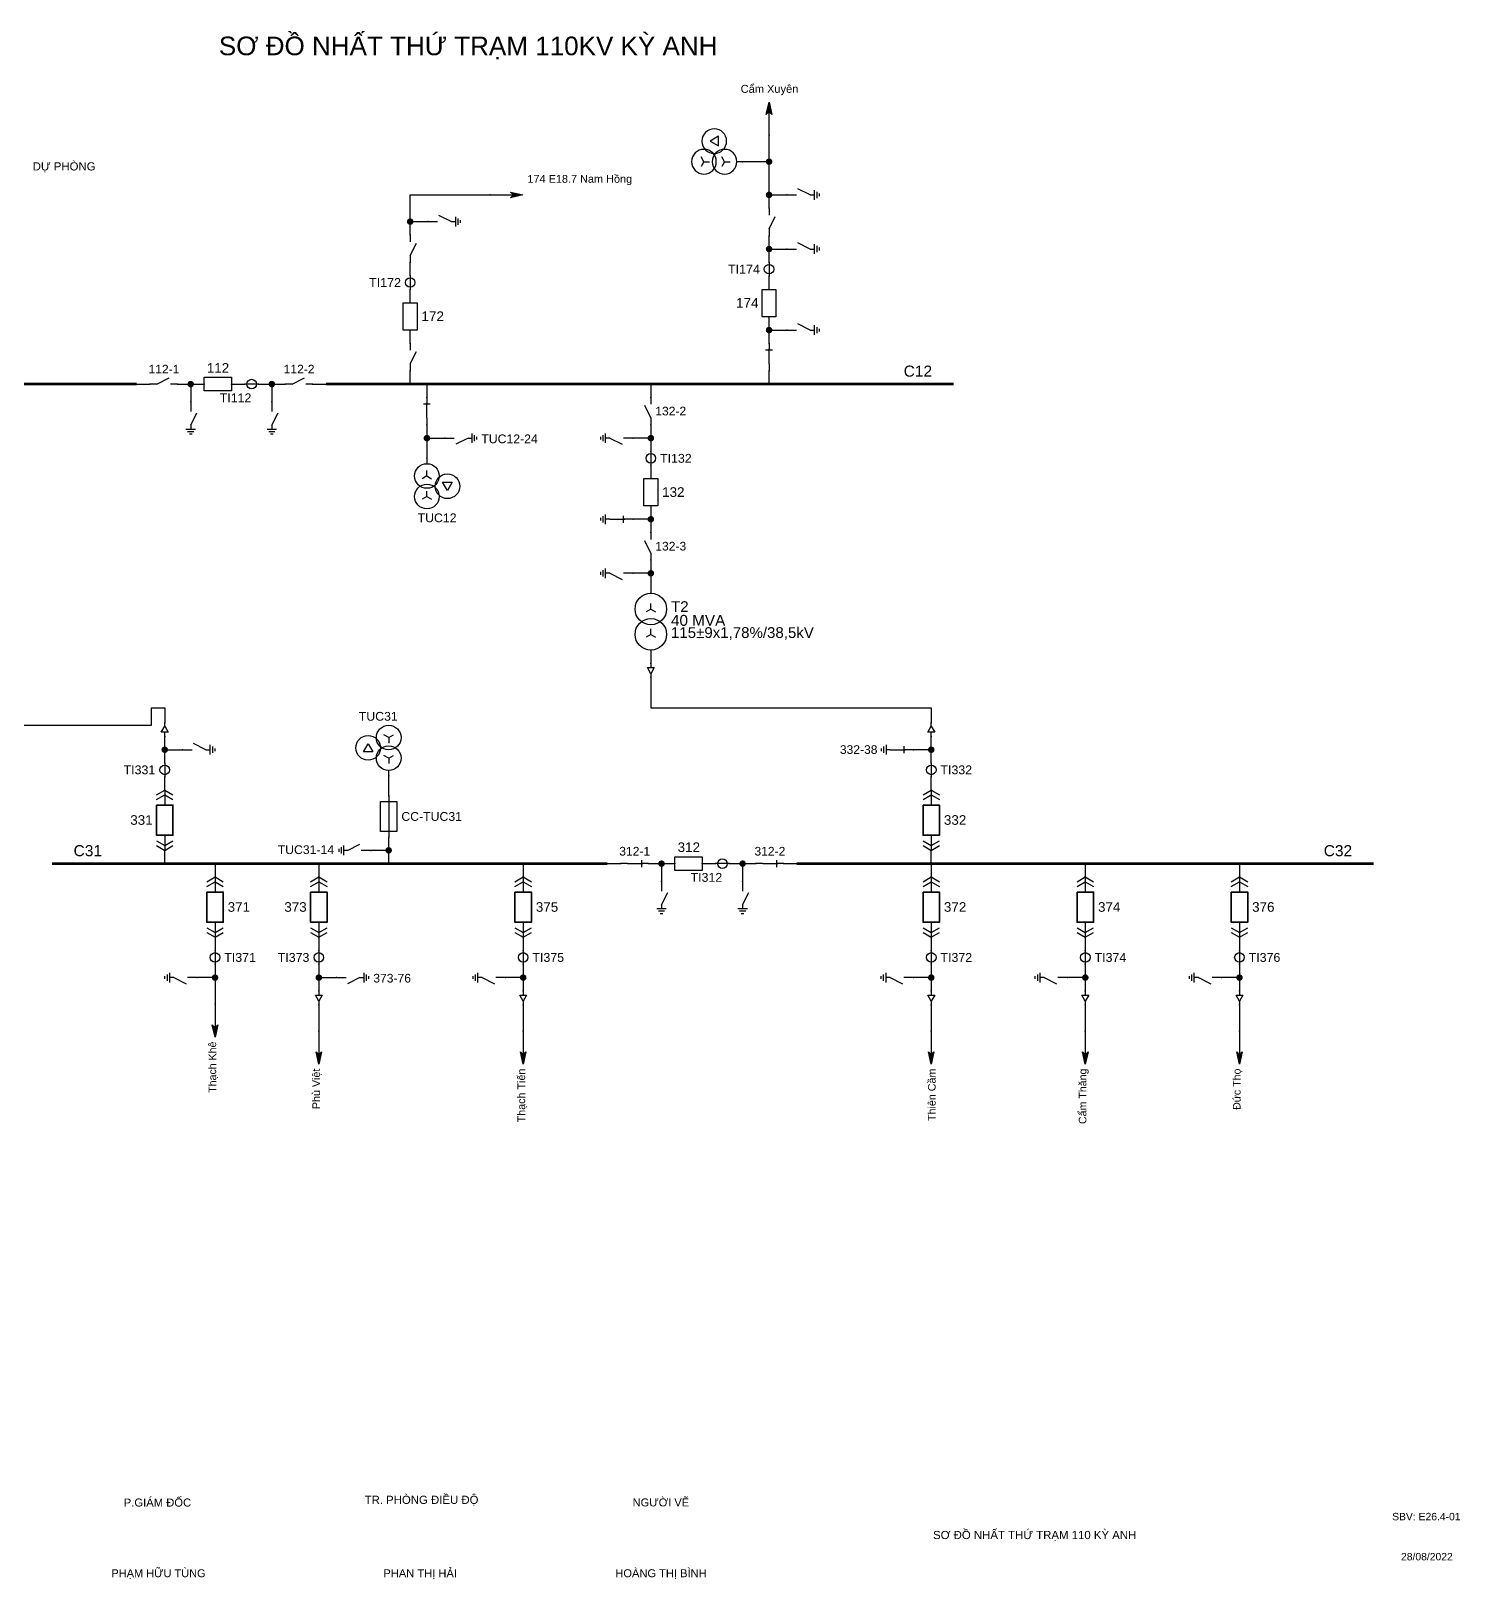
# Model space of a CAD drawing. Header units: millimetres. Extents: x -346 to 396, y 7 to 290.
# Drawn here: x 135.5 to 396.2, y 7.4 to 289.9 of the extents above; entities that cross this region are included whole.
import ezdxf

# ---------------------------------------------------------------- set-up
doc = ezdxf.new("R2010")
doc.units = ezdxf.units.MM
for name, color, linetype, lineweight in [('BUSBAR_110KV', 1, 'Continuous', 50), ('BUSBAR_35KV', 30, 'Continuous', 50), ('HV_110KV', 1, 'Continuous', 25), ('MV_35KV', 30, 'Continuous', 25)]:
    doc.layers.add(name, color=color, linetype=linetype, lineweight=lineweight)
doc.layers.add('SYM_PORTS', color=8, linetype='Continuous', plot=False)
doc.layers.add('TEXT', color=7, linetype='Continuous')
doc.styles.add('SLD_TEXT', font='arial.ttf')

# ---------------------------------------------------------------- blocks, each defined once
blk = doc.blocks.new('SYM_DISCONNECTOR_OPEN')
at = {"lineweight": 25}
for points in [[(0, -1.25), (-1.125, 1)], [(0, 2.5), (0, 1.25)], [(0, -1.25), (0, -2.5)]]:
    blk.add_lwpolyline(points, dxfattribs=at)
at = {"layer": 'SYM_PORTS'}
for p in [(0, 2.5), (0, -2.5)]:
    blk.add_point(p, dxfattribs=at)
blk.add_attdef('DEVICE_CODE', (1, -0.5), '', height=2)
blk = doc.blocks.new('SYM_EARTHING_SWITCH_OPEN')
at = {"lineweight": 25}
for points in [[(0, 3), (0, 1.25)], [(0, -1.25), (-1.125, 1)], [(-0.875, -2), (0.875, -2)], [(-0.5625, -2.4375), (0.5625, -2.4375)], [(0, -1.25), (0, -2)], [(-0.25, -2.875), (0.25, -2.875)]]:
    blk.add_lwpolyline(points, dxfattribs=at)
at = {"layer": 'SYM_PORTS'}
blk.add_point((0, 3), dxfattribs=at)
blk.add_attdef('DEVICE_CODE', (1.875, 0), '', height=2)
blk = doc.blocks.new('SYM_CIRCUIT_BREAKER')
at = {"lineweight": 25}
blk.add_lwpolyline([(-1.25, 2.5), (1.25, 2.5), (1.25, -2.5), (-1.25, -2.5)], close=True, dxfattribs=at)
at = {"layer": 'SYM_PORTS'}
for p in [(0, 2.5), (0, -2.5)]:
    blk.add_point(p, dxfattribs=at)
blk.add_attdef('DEVICE_CODE', (2.25, -0.5), '', height=2)
at = {"flags": 1}
blk.add_attdef('RATING', (2.25, -3.5), '', height=2, dxfattribs=at)
blk = doc.blocks.new('SYM_CURRENT_TRANSFORMER')
at = {"lineweight": 25}
blk.add_lwpolyline([(0, 1.25), (0, -1.25)], dxfattribs=at)
blk.add_circle((0, 0), 0.875, dxfattribs=at)
at = {"layer": 'SYM_PORTS'}
for p in [(0, 1.25), (0, -1.25)]:
    blk.add_point(p, dxfattribs=at)
blk.add_attdef('DEVICE_CODE', (1.875, -1.75), '', height=2)
at = {"flags": 1}
blk.add_attdef('RATIO', (1.875, -4.75), '', height=2, dxfattribs=at)
blk = doc.blocks.new('SYM_LINE_FEEDER_ARROW')
blk.add_hatch(color=7).paths.add_polyline_path([(0, -3), (-0.5, -0.75), (0, -1.25), (0.5, -0.75)])
at = {"lineweight": 25}
blk.add_lwpolyline([(0, 3), (0, -1.25)], dxfattribs=at)
blk.add_lwpolyline([(0, -3), (-0.5, -0.75), (0, -1.25), (0.5, -0.75)], close=True, dxfattribs=at)
at = {"layer": 'SYM_PORTS'}
blk.add_point((0, 3), dxfattribs=at)
blk.add_attdef('LINE_NAME', (1.5, 0), '', height=2)
blk = doc.blocks.new('SYM_DISCONNECTOR_CLOSED')
at = {"lineweight": 25}
for points in [[(-0.625, 1.25), (0.625, 1.25)], [(0, 2.5), (0, 1.25)], [(0, -1.25), (0, 1.5)], [(0, -1.25), (0, -2.5)]]:
    blk.add_lwpolyline(points, dxfattribs=at)
at = {"layer": 'SYM_PORTS'}
for p in [(0, 2.5), (0, -2.5)]:
    blk.add_point(p, dxfattribs=at)
blk.add_attdef('DEVICE_CODE', (1.625, -0.5), '', height=2)
blk = doc.blocks.new('SYM_VOLTAGE_TRANSFORMER')
at = {"lineweight": 25}
for points in [[(0, 4.625), (0, 3.625)], [(0, 1.375), (-0.8625, 0.875)], [(0, 1.375), (0, 2.375)], [(0, 1.375), (0.8625, 0.875)], [(0, -2.375), (-0.8625, -2.875)], [(0, -2.375), (0, -1.375)], [(0, -2.375), (0.8625, -2.875)]]:
    blk.add_lwpolyline(points, dxfattribs=at)
blk.add_lwpolyline([(2.875, 0.25), (4.625, 0.25), (3.75, -1.25)], close=True, dxfattribs=at)
for centre in [(0, 1.375), (3.75, -0.5), (0, -2.375)]:
    blk.add_circle(centre, 2.25, dxfattribs=at)
at = {"layer": 'SYM_PORTS'}
blk.add_point((0, 4.625), dxfattribs=at)
blk.add_attdef('DEVICE_CODE', (7, 1.625), '', height=2)
at = {"flags": 1}
blk.add_attdef('RATIO', (7, -1.375), '', height=2, dxfattribs=at)
blk = doc.blocks.new('SYM_EARTHING_SWITCH_CLOSED')
at = {"lineweight": 25}
for points in [[(0, 3), (0, 1.25)], [(-0.625, 1.25), (0.625, 1.25)], [(0, -1.25), (0, 1.5)], [(-0.875, -2), (0.875, -2)], [(-0.5625, -2.4375), (0.5625, -2.4375)], [(0, -1.25), (0, -2)], [(-0.25, -2.875), (0.25, -2.875)]]:
    blk.add_lwpolyline(points, dxfattribs=at)
at = {"layer": 'SYM_PORTS'}
blk.add_point((0, 3), dxfattribs=at)
blk.add_attdef('DEVICE_CODE', (1.875, 0), '', height=2)
blk = doc.blocks.new('SYM_TRANSFORMER_2W')
at = {"lineweight": 25}
for points in [[(0, 2.3125), (0, 3.3125)], [(0, 2.3125), (-0.8625, 1.8125)], [(0, 2.3125), (0.8625, 1.8125)], [(0, -2.3125), (-0.8625, -2.8125)], [(0, -2.3125), (0, -1.3125)], [(0, -2.3125), (0.8625, -2.8125)]]:
    blk.add_lwpolyline(points, dxfattribs=at)
for centre in [(0, 2.3125), (0, -2.3125)]:
    blk.add_circle(centre, 2.875, dxfattribs=at)
at = {"layer": 'SYM_PORTS'}
for p in [(0, 5.1875), (0, -5.1875)]:
    blk.add_point(p, dxfattribs=at)
blk.add_attdef('DEVICE_CODE', (3.875, 2.1875), '', height=2)
at = {"flags": 1}
for tag, p in [('POWER', (3.875, -0.8125)), ('VOLTAGE_RATIO', (3.875, -3.8125))]:
    blk.add_attdef(tag, p, '', height=2, dxfattribs=at)
blk = doc.blocks.new('SYM_CABLE_TERMINATION')
at = {"lineweight": 25}
blk.add_lwpolyline([(-0.625, 0.5), (0.625, 0.5), (0, -0.625)], close=True, dxfattribs=at)
for points in [[(0, 1.25), (0, 0.5)], [(0, -0.625), (0, -1.25)]]:
    blk.add_lwpolyline(points, dxfattribs=at)
at = {"layer": 'SYM_PORTS'}
for p in [(0, 1.25), (0, -1.25)]:
    blk.add_point(p, dxfattribs=at)
blk = doc.blocks.new('SYM_DRAWOUT_BREAKER')
at = {"lineweight": 25}
for points in [[(-1.5, 4.625), (0, 5.5), (1.5, 4.625)], [(-1.5, 3.75), (0, 4.625), (1.5, 3.75)], [(0, 5.5), (0, 2.75)], [(0, -2.75), (0, -5.5)], [(-1.5, -3.75), (0, -4.625), (1.5, -3.75)], [(-1.5, -4.625), (0, -5.5), (1.5, -4.625)]]:
    blk.add_lwpolyline(points, dxfattribs=at)
at = {"lineweight": 35}
blk.add_lwpolyline([(-1.5, 2.75), (1.5, 2.75), (1.5, -2.75), (-1.5, -2.75)], close=True, dxfattribs=at)
at = {"layer": 'SYM_PORTS'}
for p in [(0, 5.5), (0, -5.5)]:
    blk.add_point(p, dxfattribs=at)
blk.add_attdef('DEVICE_CODE', (2.5, 2.5), '', height=2)
at = {"flags": 1}
blk.add_attdef('RATING', (2.5, -0.5), '', height=2, dxfattribs=at)
blk = doc.blocks.new('SYM_FUSE_DISCONNECTOR')
at = {"lineweight": 25}
blk.add_lwpolyline([(0, 3.75), (0, -3.75)], dxfattribs=at)
blk.add_lwpolyline([(-1.5, 2.75), (1.5, 2.75), (1.5, -2.75), (-1.5, -2.75)], close=True, dxfattribs=at)
at = {"layer": 'SYM_PORTS'}
for p in [(0, 3.75), (0, -3.75)]:
    blk.add_point(p, dxfattribs=at)
blk.add_attdef('DEVICE_CODE', (2.5, 0.75), '', height=2)
at = {"flags": 1}
blk.add_attdef('RATING', (2.5, -2.25), '', height=2, dxfattribs=at)

msp = doc.modelspace()

# ---------------------------------------------------------------- hatches: boundary and pattern name
at = {"layer": 'HV_110KV'}
h = msp.add_hatch(color=7, dxfattribs=at)
edge = h.paths.add_edge_path()
edge.add_arc((270.16, 266.02), 0.6, 0, 360)
h = msp.add_hatch(color=7, dxfattribs=at)
edge = h.paths.add_edge_path()
edge.add_arc((270.16, 259.95), 0.6, 0, 360)
h = msp.add_hatch(color=7, dxfattribs=at)
edge = h.paths.add_edge_path()
edge.add_arc((204.68, 255.08), 0.6, 0, 360)
h = msp.add_hatch(color=7, dxfattribs=at)
edge = h.paths.add_edge_path()
edge.add_arc((270.16, 250.08), 0.6, 0, 360)
h = msp.add_hatch(color=7, dxfattribs=at)
edge = h.paths.add_edge_path()
edge.add_arc((270.16, 235.29), 0.6, 0, 360)
h = msp.add_hatch(color=7, dxfattribs=at)
edge = h.paths.add_edge_path()
edge.add_arc((164.64, 225.43), 0.6, 0, 360)
h = msp.add_hatch(color=7, dxfattribs=at)
edge = h.paths.add_edge_path()
edge.add_arc((179.44, 225.43), 0.6, 0, 360)
h = msp.add_hatch(color=7, dxfattribs=at)
edge = h.paths.add_edge_path()
edge.add_arc((207.73, 215.57), 0.6, 0, 360)
h = msp.add_hatch(color=7, dxfattribs=at)
edge = h.paths.add_edge_path()
edge.add_arc((248.59, 215.57), 0.6, 0, 360)
h = msp.add_hatch(color=7, dxfattribs=at)
edge = h.paths.add_edge_path()
edge.add_arc((248.59, 200.77), 0.6, 0, 360)
h = msp.add_hatch(color=7, dxfattribs=at)
edge = h.paths.add_edge_path()
edge.add_arc((248.59, 190.91), 0.6, 0, 360)
at = {"layer": 'MV_35KV'}
h = msp.add_hatch(color=7, dxfattribs=at)
edge = h.paths.add_edge_path()
edge.add_arc((159.9, 158.72), 0.6, 0, 360)
h = msp.add_hatch(color=7, dxfattribs=at)
edge = h.paths.add_edge_path()
edge.add_arc((299.75, 158.72), 0.6, 0, 360)
h = msp.add_hatch(color=7, dxfattribs=at)
edge = h.paths.add_edge_path()
edge.add_arc((200.76, 140.36), 0.6, 0, 360)
h = msp.add_hatch(color=7, dxfattribs=at)
edge = h.paths.add_edge_path()
edge.add_arc((250.54, 137.93), 0.6, 0, 360)
h = msp.add_hatch(color=7, dxfattribs=at)
edge = h.paths.add_edge_path()
edge.add_arc((265.33, 137.93), 0.6, 0, 360)
h = msp.add_hatch(color=7, dxfattribs=at)
edge = h.paths.add_edge_path()
edge.add_arc((169.08, 117.14), 0.6, 0, 360)
h = msp.add_hatch(color=7, dxfattribs=at)
edge = h.paths.add_edge_path()
edge.add_arc((188.01, 117.14), 0.6, 0, 360)
h = msp.add_hatch(color=7, dxfattribs=at)
edge = h.paths.add_edge_path()
edge.add_arc((225.3, 117.14), 0.6, 0, 360)
h = msp.add_hatch(color=7, dxfattribs=at)
edge = h.paths.add_edge_path()
edge.add_arc((299.75, 117.14), 0.6, 0, 360)
h = msp.add_hatch(color=7, dxfattribs=at)
edge = h.paths.add_edge_path()
edge.add_arc((327.86, 117.14), 0.6, 0, 360)
h = msp.add_hatch(color=7, dxfattribs=at)
edge = h.paths.add_edge_path()
edge.add_arc((355.98, 117.14), 0.6, 0, 360)

# ---------------------------------------------------------------- linework, layer by layer
at = {"layer": 'BUSBAR_110KV', "const_width": 0.49}
for points in [[(36.98, 225.43), (154.78, 225.43)], [(189.3, 225.43), (303.84, 225.43)]]:
    msp.add_lwpolyline(points, dxfattribs=at)
at = {"layer": 'BUSBAR_35KV', "const_width": 0.49}
for points in [[(139.33, 137.93), (240.68, 137.93)], [(275.2, 137.93), (380.48, 137.93)]]:
    msp.add_lwpolyline(points, dxfattribs=at)
at = {"layer": 'HV_110KV'}
for points in [[(270.16, 266.02), (270.16, 270.88)], [(270.16, 266.02), (265.29, 266.02)], [(270.16, 259.95), (270.16, 266.02)], [(204.68, 255.08), (204.68, 259.95), (219.26, 259.95)], [(270.16, 257.51), (270.16, 259.95)], [(270.16, 259.95), (273.41, 259.95)], [(204.68, 252.65), (204.68, 255.08)], [(204.68, 255.08), (207.93, 255.08)], [(270.16, 250.08), (270.16, 252.51)], [(270.16, 247.65), (270.16, 250.08)], [(270.16, 250.08), (273.41, 250.08)], [(204.68, 245.22), (204.68, 247.65)], [(270.16, 242.72), (270.16, 245.15)], [(204.68, 240.29), (204.68, 242.72)], [(270.16, 235.29), (270.16, 237.72)], [(204.68, 232.86), (204.68, 235.29)], [(270.16, 232.86), (270.16, 235.29)], [(270.16, 235.29), (273.41, 235.29)], [(204.68, 225.43), (204.68, 227.86)], [(270.16, 225.43), (270.16, 227.86)], [(154.78, 225.43), (157.21, 225.43)], [(162.21, 225.43), (164.64, 225.43)], [(164.64, 225.43), (164.64, 222.18)], [(164.64, 225.43), (167.07, 225.43)], [(172.07, 225.43), (174.5, 225.43)], [(177, 225.43), (179.44, 225.43)], [(179.44, 225.43), (179.44, 222.18)], [(179.44, 225.43), (181.87, 225.43)], [(186.87, 225.43), (189.3, 225.43)], [(207.73, 225.43), (207.73, 223)], [(248.59, 225.43), (248.59, 223)], [(207.73, 218), (207.73, 215.57)], [(248.59, 218), (248.59, 215.57)], [(207.73, 215.57), (210.98, 215.57)], [(207.73, 215.57), (207.73, 211.92)], [(248.59, 215.57), (245.34, 215.57)], [(248.59, 215.57), (248.59, 213.14)], [(248.59, 210.64), (248.59, 208.2)], [(248.59, 200.77), (245.34, 200.77)], [(248.59, 203.2), (248.59, 200.77)], [(248.59, 200.77), (248.59, 198.34)], [(248.59, 193.34), (248.59, 190.91)], [(248.59, 190.91), (245.34, 190.91)], [(248.59, 190.91), (248.59, 187.26)]]:
    msp.add_lwpolyline(points, dxfattribs=at)
at = {"layer": 'MV_35KV'}
for points in [[(248.59, 176.89), (248.59, 174.46)], [(248.59, 171.96), (248.59, 169.26), (248.59, 166.35), (299.75, 166.35), (299.75, 163.65)], [(114.22, 165.88), (114.22, 163.18), (157.5, 163.18), (157.5, 166.35), (159.9, 166.35), (159.9, 163.65)], [(159.9, 158.72), (159.9, 161.15)], [(299.75, 158.72), (299.75, 161.15)], [(159.9, 156.29), (159.9, 158.72)], [(159.9, 158.72), (163.15, 158.72)], [(299.75, 158.72), (296.5, 158.72)], [(299.75, 156.29), (299.75, 158.72)], [(159.9, 151.36), (159.9, 153.79)], [(200.76, 150.29), (200.76, 153.94)], [(299.75, 151.36), (299.75, 153.79)], [(200.76, 140.36), (200.76, 142.79)], [(159.9, 137.93), (159.9, 140.36)], [(200.76, 140.36), (197.51, 140.36)], [(200.76, 137.93), (200.76, 140.36)], [(299.75, 137.93), (299.75, 140.36)], [(169.08, 137.93), (169.08, 135.5)], [(188.01, 137.93), (188.01, 135.5)], [(225.3, 137.93), (225.3, 135.5)], [(240.68, 137.93), (243.11, 137.93)], [(248.11, 137.93), (250.54, 137.93)], [(250.54, 137.93), (250.54, 134.68)], [(250.54, 137.93), (252.97, 137.93)], [(257.97, 137.93), (260.4, 137.93)], [(262.9, 137.93), (265.33, 137.93)], [(265.33, 137.93), (265.33, 134.68)], [(265.33, 137.93), (267.77, 137.93)], [(272.77, 137.93), (275.2, 137.93)], [(299.75, 137.93), (299.75, 135.5)], [(327.86, 137.93), (327.86, 135.5)], [(355.98, 137.93), (355.98, 135.5)], [(169.08, 124.5), (169.08, 122.07)], [(188.01, 124.5), (188.01, 122.07)], [(225.3, 124.5), (225.3, 122.07)], [(299.75, 124.5), (299.75, 122.07)], [(327.86, 124.5), (327.86, 122.07)], [(355.98, 124.5), (355.98, 122.07)], [(169.08, 119.57), (169.08, 117.14)], [(188.01, 119.57), (188.01, 117.14)], [(225.3, 119.57), (225.3, 117.14)], [(299.75, 119.57), (299.75, 117.14)], [(327.86, 119.57), (327.86, 117.14)], [(355.98, 119.57), (355.98, 117.14)], [(169.08, 117.14), (165.82, 117.14)], [(169.08, 117.14), (169.08, 112.27)], [(188.01, 117.14), (191.26, 117.14)], [(188.01, 117.14), (188.01, 114.7)], [(225.3, 117.14), (222.05, 117.14)], [(225.3, 117.14), (225.3, 114.7)], [(299.75, 117.14), (296.5, 117.14)], [(299.75, 117.14), (299.75, 114.7)], [(327.86, 117.14), (324.61, 117.14)], [(327.86, 117.14), (327.86, 114.7)], [(355.98, 117.14), (352.73, 117.14)], [(355.98, 117.14), (355.98, 114.7)], [(188.01, 112.2), (188.01, 107.34)], [(225.3, 112.2), (225.3, 107.34)], [(299.75, 112.2), (299.75, 107.34)], [(327.86, 112.2), (327.86, 107.34)], [(355.98, 112.2), (355.98, 107.34)]]:
    msp.add_lwpolyline(points, dxfattribs=at)

# ---------------------------------------------------------------- block references
at = {"layer": 'HV_110KV'}
for p, rotation in [((270.16, 273.88), 180), ((222.26, 259.95), 90)]:
    msp.add_blockref('SYM_LINE_FEEDER_ARROW', p, dxfattribs=dict(at, rotation=rotation))
ref = msp.add_blockref('SYM_VOLTAGE_TRANSFORMER', (260.66, 266.02), dxfattribs=dict(at, xscale=-1, rotation=270))
ref.add_attrib('DEVICE_CODE', 'TU174', (248.49, 267.1), dxfattribs={"layer": 'TEXT', "extrusion": (0, 0, -1), "height": 1.61, "style": 'SLD_TEXT'})
ref = msp.add_blockref('SYM_EARTHING_SWITCH_OPEN', (276.41, 259.95), dxfattribs=dict(at, xscale=-1, rotation=90))
ref.add_attrib('DEVICE_CODE', '174-76', (280.1, 259.31), dxfattribs={"layer": 'TEXT', "extrusion": (0, 0, -1), "height": 1.58, "style": 'SLD_TEXT'})
ref = msp.add_blockref('SYM_DISCONNECTOR_OPEN', (270.16, 255.01), dxfattribs=dict(at, xscale=-1))
ref.add_attrib('DEVICE_CODE', '174-7', (263.8, 254.23), dxfattribs={"layer": 'TEXT', "extrusion": (0, 0, -1), "height": 1.595, "style": 'SLD_TEXT'})
ref = msp.add_blockref('SYM_EARTHING_SWITCH_OPEN', (210.93, 255.08), dxfattribs=dict(at, xscale=-1, rotation=90))
ref.add_attrib('DEVICE_CODE', '172-76', (214.61, 254.44), dxfattribs={"layer": 'TEXT', "extrusion": (0, 0, -1), "height": 1.58, "style": 'SLD_TEXT'})
ref = msp.add_blockref('SYM_DISCONNECTOR_OPEN', (204.68, 250.15), dxfattribs=dict(at, xscale=-1))
ref.add_attrib('DEVICE_CODE', '172-7', (198.32, 249.37), dxfattribs={"layer": 'TEXT', "extrusion": (0, 0, -1), "height": 1.595, "style": 'SLD_TEXT'})
ref = msp.add_blockref('SYM_EARTHING_SWITCH_OPEN', (276.41, 250.08), dxfattribs=dict(at, xscale=-1, rotation=90))
ref.add_attrib('DEVICE_CODE', '174-75', (280.1, 249.44), dxfattribs={"layer": 'TEXT', "extrusion": (0, 0, -1), "height": 1.58, "style": 'SLD_TEXT'})
ref = msp.add_blockref('SYM_CURRENT_TRANSFORMER', (270.16, 246.4), dxfattribs=at)
ref.add_attrib('DEVICE_CODE', 'TI174', (262.66, 245.58), dxfattribs={"layer": 'TEXT', "height": 1.632, "style": 'SLD_TEXT'})
ref = msp.add_blockref('SYM_CURRENT_TRANSFORMER', (204.68, 243.97), dxfattribs=at)
ref.add_attrib('DEVICE_CODE', 'TI172', (197.18, 243.15), dxfattribs={"layer": 'TEXT', "height": 1.632, "style": 'SLD_TEXT'})
ref = msp.add_blockref('SYM_CIRCUIT_BREAKER', (204.68, 237.79), dxfattribs=at)
ref.add_attrib('DEVICE_CODE', '172', (206.73, 236.93), dxfattribs={"layer": 'TEXT', "height": 1.767, "style": 'SLD_TEXT'})
ref = msp.add_blockref('SYM_CIRCUIT_BREAKER', (270.16, 240.22), dxfattribs=at)
ref.add_attrib('DEVICE_CODE', '174', (264.12, 239.36), dxfattribs={"layer": 'TEXT', "height": 1.767, "style": 'SLD_TEXT'})
ref = msp.add_blockref('SYM_EARTHING_SWITCH_OPEN', (276.41, 235.29), dxfattribs=dict(at, xscale=-1, rotation=90))
ref.add_attrib('DEVICE_CODE', '174-25', (280.1, 234.65), dxfattribs={"layer": 'TEXT', "extrusion": (0, 0, -1), "height": 1.58, "style": 'SLD_TEXT'})
ref = msp.add_blockref('SYM_DISCONNECTOR_CLOSED', (270.16, 230.36), dxfattribs=dict(at, xscale=-1))
ref.add_attrib('DEVICE_CODE', '174-2', (263.18, 229.58), dxfattribs={"layer": 'TEXT', "extrusion": (0, 0, -1), "height": 1.595, "style": 'SLD_TEXT'})
ref = msp.add_blockref('SYM_DISCONNECTOR_OPEN', (204.68, 230.36), dxfattribs=dict(at, xscale=-1))
ref.add_attrib('DEVICE_CODE', '172-2', (198.32, 229.58), dxfattribs={"layer": 'TEXT', "extrusion": (0, 0, -1), "height": 1.595, "style": 'SLD_TEXT'})
ref = msp.add_blockref('SYM_DISCONNECTOR_OPEN', (159.71, 225.43), dxfattribs=dict(at, rotation=270))
ref.add_attrib('DEVICE_CODE', '112-1', (156.94, 227.38), dxfattribs={"layer": 'TEXT', "height": 1.578, "style": 'SLD_TEXT'})
ref = msp.add_blockref('SYM_CIRCUIT_BREAKER', (169.57, 225.43), dxfattribs=dict(at, rotation=270))
ref.add_attrib('DEVICE_CODE', '112', (167.58, 227.52), dxfattribs={"layer": 'TEXT', "height": 1.749, "style": 'SLD_TEXT'})
ref = msp.add_blockref('SYM_DISCONNECTOR_OPEN', (184.37, 225.43), dxfattribs=dict(at, rotation=270))
ref.add_attrib('DEVICE_CODE', '112-2', (181.59, 227.38), dxfattribs={"layer": 'TEXT', "height": 1.578, "style": 'SLD_TEXT'})
ref = msp.add_blockref('SYM_CURRENT_TRANSFORMER', (175.75, 225.43), dxfattribs=dict(at, rotation=270))
ref.add_attrib('DEVICE_CODE', 'TI112', (169.94, 222.12), dxfattribs={"layer": 'TEXT', "height": 1.615, "style": 'SLD_TEXT'})
ref = msp.add_blockref('SYM_DISCONNECTOR_CLOSED', (207.73, 220.5), dxfattribs=dict(at, xscale=-1))
ref.add_attrib('DEVICE_CODE', 'TUC12-2', (197.18, 219.69), dxfattribs={"layer": 'TEXT', "extrusion": (0, 0, -1), "height": 1.603, "style": 'SLD_TEXT'})
ref = msp.add_blockref('SYM_EARTHING_SWITCH_OPEN', (179.44, 219.18), dxfattribs=dict(at, xscale=-1))
ref.add_attrib('DEVICE_CODE', '112-25', (176.19, 213.91), dxfattribs={"layer": 'TEXT', "extrusion": (0, 0, -1), "height": 1.576, "style": 'SLD_TEXT'})
ref = msp.add_blockref('SYM_EARTHING_SWITCH_OPEN', (164.64, 219.18), dxfattribs=dict(at, xscale=-1))
ref.add_attrib('DEVICE_CODE', '112-15', (161.4, 213.91), dxfattribs={"layer": 'TEXT', "extrusion": (0, 0, -1), "height": 1.576, "style": 'SLD_TEXT'})
ref = msp.add_blockref('SYM_DISCONNECTOR_OPEN', (248.59, 220.5), dxfattribs=at)
ref.add_attrib('DEVICE_CODE', '132-2', (249.4, 219.73), dxfattribs={"layer": 'TEXT', "height": 1.578, "style": 'SLD_TEXT'})
ref = msp.add_blockref('SYM_EARTHING_SWITCH_OPEN', (242.34, 215.57), dxfattribs=dict(at, xscale=-1, rotation=270))
ref.add_attrib('DEVICE_CODE', '132-25', (231.92, 214.68), dxfattribs={"layer": 'TEXT', "extrusion": (0, 0, -1), "height": 1.576, "style": 'SLD_TEXT'})
ref = msp.add_blockref('SYM_EARTHING_SWITCH_OPEN', (213.98, 215.57), dxfattribs=dict(at, rotation=90))
ref.add_attrib('DEVICE_CODE', 'TUC12-24', (217.66, 214.64), dxfattribs={"layer": 'TEXT', "height": 1.598, "style": 'SLD_TEXT'})
ref = msp.add_blockref('SYM_VOLTAGE_TRANSFORMER', (207.73, 207.29), dxfattribs=at)
ref.add_attrib('DEVICE_CODE', 'TUC12', (206.04, 200.23), dxfattribs={"layer": 'TEXT', "height": 1.605, "style": 'SLD_TEXT'})
ref = msp.add_blockref('SYM_CURRENT_TRANSFORMER', (248.59, 211.89), dxfattribs=at)
ref.add_attrib('DEVICE_CODE', 'TI132', (250.27, 211.08), dxfattribs={"layer": 'TEXT', "height": 1.615, "style": 'SLD_TEXT'})
ref = msp.add_blockref('SYM_CIRCUIT_BREAKER', (248.59, 205.7), dxfattribs=at)
ref.add_attrib('DEVICE_CODE', '132', (250.65, 204.86), dxfattribs={"layer": 'TEXT', "height": 1.752, "style": 'SLD_TEXT'})
ref = msp.add_blockref('SYM_EARTHING_SWITCH_CLOSED', (242.34, 200.77), dxfattribs=dict(at, xscale=-1, rotation=270))
ref.add_attrib('DEVICE_CODE', '132-35', (231.92, 200.01), dxfattribs={"layer": 'TEXT', "extrusion": (0, 0, -1), "height": 1.576, "style": 'SLD_TEXT'})
ref = msp.add_blockref('SYM_DISCONNECTOR_OPEN', (248.59, 195.84), dxfattribs=at)
ref.add_attrib('DEVICE_CODE', '132-3', (249.4, 195.07), dxfattribs={"layer": 'TEXT', "height": 1.578, "style": 'SLD_TEXT'})
ref = msp.add_blockref('SYM_EARTHING_SWITCH_OPEN', (242.34, 190.91), dxfattribs=dict(at, xscale=-1, rotation=270))
ref.add_attrib('DEVICE_CODE', '132-38', (231.92, 190.02), dxfattribs={"layer": 'TEXT', "extrusion": (0, 0, -1), "height": 1.576, "style": 'SLD_TEXT'})
ref = msp.add_blockref('SYM_TRANSFORMER_2W', (248.59, 182.08), dxfattribs=at)
ref.add_attrib('DEVICE_CODE', 'T2', (252.27, 183.85), dxfattribs={"layer": 'TEXT', "height": 1.965, "style": 'SLD_TEXT'})
at = {"layer": 'MV_35KV'}
for name, p in [('SYM_CABLE_TERMINATION', (248.59, 173.21)), ('SYM_CABLE_TERMINATION', (188.01, 113.45)), ('SYM_CABLE_TERMINATION', (225.3, 113.45)), ('SYM_CABLE_TERMINATION', (299.75, 113.45)), ('SYM_CABLE_TERMINATION', (327.86, 113.45)), ('SYM_CABLE_TERMINATION', (355.98, 113.45)), ('SYM_LINE_FEEDER_ARROW', (169.08, 109.27)), ('SYM_LINE_FEEDER_ARROW', (188.01, 104.34)), ('SYM_LINE_FEEDER_ARROW', (225.3, 104.34)), ('SYM_LINE_FEEDER_ARROW', (299.75, 104.34)), ('SYM_LINE_FEEDER_ARROW', (327.86, 104.34)), ('SYM_LINE_FEEDER_ARROW', (355.98, 104.34))]:
    msp.add_blockref(name, p, dxfattribs=at)
ref = msp.add_blockref('SYM_VOLTAGE_TRANSFORMER', (200.76, 158.56), dxfattribs=dict(at, rotation=180))
ref.add_attrib('DEVICE_CODE', 'TUC31', (195.31, 164.01), dxfattribs={"layer": 'TEXT', "height": 1.605, "style": 'SLD_TEXT'})
at = {"layer": 'MV_35KV', "rotation": 180}
for p in [(159.9, 162.4), (299.75, 162.4)]:
    msp.add_blockref('SYM_CABLE_TERMINATION', p, dxfattribs=at)
at = {"layer": 'MV_35KV'}
ref = msp.add_blockref('SYM_EARTHING_SWITCH_OPEN', (166.15, 158.72), dxfattribs=dict(at, xscale=-1, rotation=90))
ref.add_attrib('DEVICE_CODE', '331-38', (169.83, 158.08), dxfattribs={"layer": 'TEXT', "extrusion": (0, 0, -1), "height": 1.576, "style": 'SLD_TEXT'})
ref = msp.add_blockref('SYM_EARTHING_SWITCH_CLOSED', (293.5, 158.72), dxfattribs=dict(at, rotation=270))
ref.add_attrib('DEVICE_CODE', '332-38', (283.08, 157.96), dxfattribs={"layer": 'TEXT', "height": 1.576, "style": 'SLD_TEXT'})
ref = msp.add_blockref('SYM_CURRENT_TRANSFORMER', (159.9, 155.04), dxfattribs=at)
ref.add_attrib('DEVICE_CODE', 'TI331', (152.4, 154.24), dxfattribs={"layer": 'TEXT', "height": 1.615, "style": 'SLD_TEXT'})
ref = msp.add_blockref('SYM_CURRENT_TRANSFORMER', (299.75, 155.04), dxfattribs=at)
ref.add_attrib('DEVICE_CODE', 'TI332', (301.43, 154.24), dxfattribs={"layer": 'TEXT', "height": 1.615, "style": 'SLD_TEXT'})
ref = msp.add_blockref('SYM_DRAWOUT_BREAKER', (159.9, 145.86), dxfattribs=at)
ref.add_attrib('DEVICE_CODE', '331', (153.61, 145.02), dxfattribs={"layer": 'TEXT', "height": 1.752, "style": 'SLD_TEXT'})
ref = msp.add_blockref('SYM_FUSE_DISCONNECTOR', (200.76, 146.54), dxfattribs=at)
ref.add_attrib('DEVICE_CODE', 'CC-TUC31', (203.07, 145.74), dxfattribs={"layer": 'TEXT', "height": 1.602, "style": 'SLD_TEXT'})
ref = msp.add_blockref('SYM_DRAWOUT_BREAKER', (299.75, 145.86), dxfattribs=at)
ref.add_attrib('DEVICE_CODE', '332', (302.06, 145.02), dxfattribs={"layer": 'TEXT', "height": 1.752, "style": 'SLD_TEXT'})
ref = msp.add_blockref('SYM_EARTHING_SWITCH_OPEN', (194.51, 140.36), dxfattribs=dict(at, rotation=270))
ref.add_attrib('DEVICE_CODE', 'TUC31-14', (180.51, 139.68), dxfattribs={"layer": 'TEXT', "height": 1.598, "style": 'SLD_TEXT'})
ref = msp.add_blockref('SYM_CIRCUIT_BREAKER', (255.47, 137.93), dxfattribs=dict(at, rotation=270))
ref.add_attrib('DEVICE_CODE', '312', (253.48, 140.06), dxfattribs={"layer": 'TEXT', "height": 1.752, "style": 'SLD_TEXT'})
ref = msp.add_blockref('SYM_DISCONNECTOR_CLOSED', (245.61, 137.93), dxfattribs=dict(at, rotation=270))
ref.add_attrib('DEVICE_CODE', '312-1', (242.83, 139.41), dxfattribs={"layer": 'TEXT', "height": 1.578, "style": 'SLD_TEXT'})
ref = msp.add_blockref('SYM_CURRENT_TRANSFORMER', (261.65, 137.93), dxfattribs=dict(at, rotation=270))
ref.add_attrib('DEVICE_CODE', 'TI312', (255.84, 134.62), dxfattribs={"layer": 'TEXT', "height": 1.615, "style": 'SLD_TEXT'})
ref = msp.add_blockref('SYM_DISCONNECTOR_CLOSED', (270.27, 137.93), dxfattribs=dict(at, rotation=270))
ref.add_attrib('DEVICE_CODE', '312-2', (267.49, 139.41), dxfattribs={"layer": 'TEXT', "height": 1.578, "style": 'SLD_TEXT'})
ref = msp.add_blockref('SYM_EARTHING_SWITCH_OPEN', (265.33, 131.68), dxfattribs=dict(at, xscale=-1))
ref.add_attrib('DEVICE_CODE', '312-25', (262.09, 126.41), dxfattribs={"layer": 'TEXT', "extrusion": (0, 0, -1), "height": 1.576, "style": 'SLD_TEXT'})
ref = msp.add_blockref('SYM_EARTHING_SWITCH_OPEN', (250.54, 131.68), dxfattribs=dict(at, xscale=-1))
ref.add_attrib('DEVICE_CODE', '312-15', (247.3, 126.41), dxfattribs={"layer": 'TEXT', "extrusion": (0, 0, -1), "height": 1.576, "style": 'SLD_TEXT'})
ref = msp.add_blockref('SYM_DRAWOUT_BREAKER', (169.08, 130), dxfattribs=at)
ref.add_attrib('DEVICE_CODE', '371', (171.38, 129.15), dxfattribs={"layer": 'TEXT', "height": 1.752, "style": 'SLD_TEXT'})
ref = msp.add_blockref('SYM_DRAWOUT_BREAKER', (188.01, 130), dxfattribs=at)
ref.add_attrib('DEVICE_CODE', '373', (181.72, 129.15), dxfattribs={"layer": 'TEXT', "height": 1.752, "style": 'SLD_TEXT'})
ref = msp.add_blockref('SYM_DRAWOUT_BREAKER', (225.3, 130), dxfattribs=at)
ref.add_attrib('DEVICE_CODE', '375', (227.61, 129.15), dxfattribs={"layer": 'TEXT', "height": 1.752, "style": 'SLD_TEXT'})
ref = msp.add_blockref('SYM_DRAWOUT_BREAKER', (299.75, 130), dxfattribs=at)
ref.add_attrib('DEVICE_CODE', '372', (302.06, 129.15), dxfattribs={"layer": 'TEXT', "height": 1.752, "style": 'SLD_TEXT'})
ref = msp.add_blockref('SYM_DRAWOUT_BREAKER', (327.86, 130), dxfattribs=at)
ref.add_attrib('DEVICE_CODE', '374', (330.17, 129.15), dxfattribs={"layer": 'TEXT', "height": 1.752, "style": 'SLD_TEXT'})
ref = msp.add_blockref('SYM_DRAWOUT_BREAKER', (355.98, 130), dxfattribs=at)
ref.add_attrib('DEVICE_CODE', '376', (358.29, 129.15), dxfattribs={"layer": 'TEXT', "height": 1.752, "style": 'SLD_TEXT'})
ref = msp.add_blockref('SYM_CURRENT_TRANSFORMER', (169.08, 120.82), dxfattribs=at)
ref.add_attrib('DEVICE_CODE', 'TI371', (170.76, 120.01), dxfattribs={"layer": 'TEXT', "height": 1.619, "style": 'SLD_TEXT'})
ref = msp.add_blockref('SYM_CURRENT_TRANSFORMER', (188.01, 120.82), dxfattribs=at)
ref.add_attrib('DEVICE_CODE', 'TI373', (180.51, 120.01), dxfattribs={"layer": 'TEXT', "height": 1.619, "style": 'SLD_TEXT'})
ref = msp.add_blockref('SYM_CURRENT_TRANSFORMER', (225.3, 120.82), dxfattribs=at)
ref.add_attrib('DEVICE_CODE', 'TI375', (226.98, 120.01), dxfattribs={"layer": 'TEXT', "height": 1.619, "style": 'SLD_TEXT'})
ref = msp.add_blockref('SYM_CURRENT_TRANSFORMER', (299.75, 120.82), dxfattribs=at)
ref.add_attrib('DEVICE_CODE', 'TI372', (301.43, 120.01), dxfattribs={"layer": 'TEXT', "height": 1.619, "style": 'SLD_TEXT'})
ref = msp.add_blockref('SYM_CURRENT_TRANSFORMER', (327.86, 120.82), dxfattribs=at)
ref.add_attrib('DEVICE_CODE', 'TI374', (329.55, 120.01), dxfattribs={"layer": 'TEXT', "height": 1.619, "style": 'SLD_TEXT'})
ref = msp.add_blockref('SYM_CURRENT_TRANSFORMER', (355.98, 120.82), dxfattribs=at)
ref.add_attrib('DEVICE_CODE', 'TI376', (357.66, 120.01), dxfattribs={"layer": 'TEXT', "height": 1.619, "style": 'SLD_TEXT'})
ref = msp.add_blockref('SYM_EARTHING_SWITCH_OPEN', (349.73, 117.14), dxfattribs=dict(at, xscale=-1, rotation=270))
ref.add_attrib('DEVICE_CODE', '376-76', (339.3, 116.24), dxfattribs={"layer": 'TEXT', "extrusion": (0, 0, -1), "height": 1.58, "style": 'SLD_TEXT'})
ref = msp.add_blockref('SYM_EARTHING_SWITCH_OPEN', (321.61, 117.14), dxfattribs=dict(at, xscale=-1, rotation=270))
ref.add_attrib('DEVICE_CODE', '374-76', (311.19, 116.24), dxfattribs={"layer": 'TEXT', "extrusion": (0, 0, -1), "height": 1.58, "style": 'SLD_TEXT'})
ref = msp.add_blockref('SYM_EARTHING_SWITCH_OPEN', (293.5, 117.14), dxfattribs=dict(at, xscale=-1, rotation=270))
ref.add_attrib('DEVICE_CODE', '372-76', (283.08, 116.24), dxfattribs={"layer": 'TEXT', "extrusion": (0, 0, -1), "height": 1.58, "style": 'SLD_TEXT'})
ref = msp.add_blockref('SYM_EARTHING_SWITCH_OPEN', (219.05, 117.14), dxfattribs=dict(at, xscale=-1, rotation=270))
ref.add_attrib('DEVICE_CODE', '375-76', (208.63, 116.24), dxfattribs={"layer": 'TEXT', "extrusion": (0, 0, -1), "height": 1.58, "style": 'SLD_TEXT'})
ref = msp.add_blockref('SYM_EARTHING_SWITCH_OPEN', (162.82, 117.14), dxfattribs=dict(at, xscale=-1, rotation=270))
ref.add_attrib('DEVICE_CODE', '371-76', (152.4, 116.24), dxfattribs={"layer": 'TEXT', "extrusion": (0, 0, -1), "height": 1.58, "style": 'SLD_TEXT'})
ref = msp.add_blockref('SYM_EARTHING_SWITCH_OPEN', (194.26, 117.14), dxfattribs=dict(at, rotation=90))
ref.add_attrib('DEVICE_CODE', '373-76', (197.95, 116.24), dxfattribs={"layer": 'TEXT', "height": 1.58, "style": 'SLD_TEXT'})

# ---------------------------------------------------------------- texts
at = {"layer": 'TEXT', "attachment_point": 7, "style": 'SLD_TEXT'}
for s, insert, char_height in [('SƠ ĐỒ NHẤT THỨ TRẠM 110KV KỲ ANH', (169.77, 284.69), 3.3995), ('Cẩm Xuyên', (264.98, 278.15), 1.441), ('DỰ PHÒNG', (135.81, 264.09), 1.487), ('174 E18.7 Nam Hồng', (226.07, 261.74), 1.4224), ('C12', (294.72, 226.76), 2.023), ('40 MVA', (252.27, 181.3), 1.993), ('115±9x1,78%/38,5kV', (252.27, 178.75), 1.964), ('C31', (143.27, 139.26), 2.023), ('C32', (371.36, 139.26), 2.023), ('TR. PHÒNG ĐIỀU ĐỘ', (196.37, 20.78), 1.4866), ('P.GIÁM ĐỐC', (152.42, 20.6), 1.468), ('NGƯỜI VẼ', (245.26, 20.63), 1.448), ('SBV: E26.4-01', (383.84, 18.1), 1.3508), ('SƠ ĐỒ NHẤT THỨ TRẠM 110 KỲ ANH', (300.08, 14.36), 1.4894), ('28/08/2022', (385.46, 10.79), 1.35), ('PHẠM HỮU TÙNG', (150.17, 7.42), 1.4345), ('PHAN THỊ HẢI', (199.79, 7.4), 1.4529), ('HOÀNG THỊ BÌNH', (242.11, 7.41), 1.4502)]:
    msp.add_mtext(s, dxfattribs=dict(at, insert=insert, char_height=char_height))
at = {"layer": 'TEXT', "attachment_point": 7, "rotation": 90, "style": 'SLD_TEXT'}
for s, insert, char_height in [('Thạch Khê', (169.59, 96.12), 1.383), ('Phù Việt', (188.54, 93.15), 1.398), ('Thạch Tiến', (225.97, 90.72), 1.404), ('Thiên Cầm', (300.57, 90.97), 1.4), ('Cẩm Thăng', (328.47, 90.42), 1.387), ('Đức Thọ', (356.49, 93), 1.386)]:
    msp.add_mtext(s, dxfattribs=dict(at, insert=insert, char_height=char_height))

doc.saveas('drawing.dxf')
